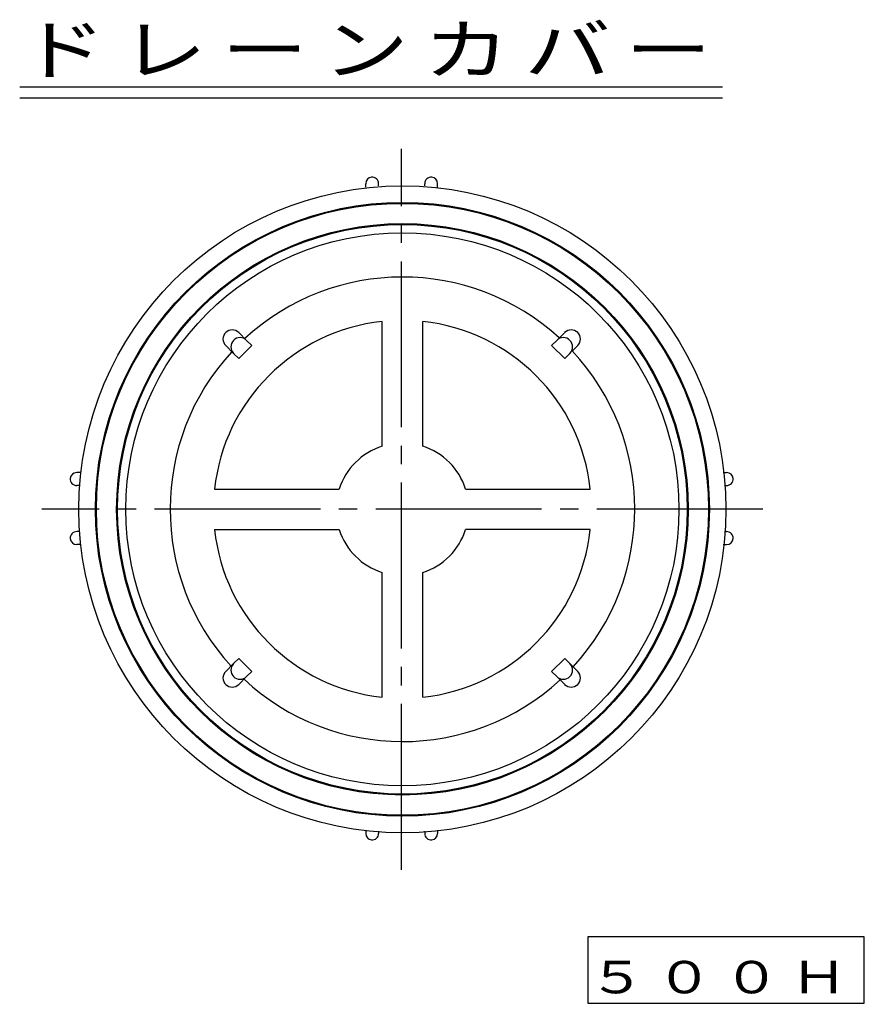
# Model space of a CAD drawing. Units: millimetres, scale not verified. Extents: x -1324 to 1416, y -421 to 874.
# Drawn here: x 899 to 1357, y 337 to 871 of the extents above; entities that cross this region are included whole.
import ezdxf

# ---------------------------------------------------------------- set-up
doc = ezdxf.new("R2010")
doc.units = ezdxf.units.MM
doc.header["$LTSCALE"] = 10
doc.linetypes.add('CHAIN2', pattern=[12, 9, -1, 1, -1])
doc.layers.add('0-0_1', color=7, linetype='Continuous')
doc.styles.add('ＭＳ ゴシック', font='')
doc.styles.get('ＭＳ ゴシック').set_extended_font_data('MS Gothic')

msp = doc.modelspace()

# ---------------------------------------------------------------- linework, layer by layer
at = {"layer": '0-0_1', "color": 2}
for p, q in [((1279.8, 834.47), (898.6, 834.47)), ((1279.8, 828.47), (898.6, 828.47))]:
    msp.add_line(p, q, dxfattribs=at)
at = {"layer": '0-0_1', "color": 2, "linetype": 'CHAIN2'}
for p, q in [((1105.63, 409.97), (1105.63, 800.97)), ((1301.7, 605.47), (910.7, 605.47))]:
    msp.add_line(p, q, dxfattribs=at)
at = {"layer": '0-0_1'}
for p, q in [((1086.29, 780.28), (1086.29, 782.14)), ((1093.29, 780.92), (1093.29, 782.14)), ((1118.29, 780.92), (1118.29, 782.14)), ((1125.29, 780.28), (1125.29, 782.14)), ((1095.2, 639.74), (1095.2, 707.37)), ((1117.2, 639.74), (1117.2, 707.37)), ((1017.42, 701.38), (1021.66, 697.13)), ((1194.2, 701.38), (1189.95, 697.13)), ((1014.59, 690.06), (1010.35, 694.31)), ((1201.27, 694.31), (1198.29, 691.33)), ((1017.42, 687.24), (1014.59, 690.06)), ((1197.03, 690.06), (1194.2, 687.24)), ((931.39, 625.38), (929.53, 625.38)), ((1280.2, 625.38), (1282.06, 625.38)), ((930.75, 618.38), (929.53, 618.38)), ((1004.3, 616.47), (1071.92, 616.47)), ((1140.48, 616.47), (1208.11, 616.47)), ((1280.84, 618.38), (1282.06, 618.38)), ((930.75, 593.38), (929.53, 593.38)), ((1004.3, 594.47), (1071.92, 594.47)), ((1208.11, 594.47), (1140.48, 594.47)), ((1280.84, 593.38), (1282.06, 593.38)), ((931.39, 586.38), (929.53, 586.38)), ((1280.2, 586.38), (1282.06, 586.38)), ((1095.2, 503.56), (1095.2, 571.19)), ((1117.2, 503.56), (1117.2, 571.19)), ((1010.35, 517.53), (1014.59, 521.77)), ((1201.27, 517.53), (1197.03, 521.77)), ((1017.42, 510.46), (1021.66, 514.7)), ((1194.2, 510.46), (1189.95, 514.7)), ((1086.29, 431.47), (1086.29, 429.61)), ((1093.29, 430.83), (1093.29, 429.61)), ((1118.29, 430.83), (1118.29, 429.61)), ((1125.29, 431.47), (1125.29, 429.61))]:
    msp.add_line(p, q, dxfattribs=at)
at = {"layer": '0-0_1', "color": 1}
for p, q in [((1206.73, 373.58), (1206.73, 337.47)), ((1356.73, 373.58), (1206.73, 373.58)), ((1356.73, 337.47), (1356.73, 373.58)), ((1206.73, 337.47), (1356.73, 337.47))]:
    msp.add_line(p, q, dxfattribs=at)
at = {"layer": '0-0_1'}
for points in [[(1021.66, 697.13), (1024.49, 694.31), (1017.42, 687.24)], [(1194.2, 687.24), (1187.13, 694.31), (1189.95, 697.13)], [(1014.59, 521.77), (1017.42, 524.6), (1024.49, 517.53), (1021.66, 514.7)], [(1189.95, 514.7), (1187.13, 517.53), (1194.2, 524.6), (1197.03, 521.77)]]:
    msp.add_lwpolyline(points, dxfattribs=at)
for radius in [175.5, 166.5, 154.5, 150]:
    msp.add_circle((1106.2, 605.47), radius, dxfattribs=at)
at = {"layer": '0-0_1', "color": 2}
for radius in [166, 155]:
    msp.add_circle((1106.2, 605.47), radius, dxfattribs=at)
at = {"layer": '0-0_1'}
for centre, radius, start, end in [((1089.79, 782.14), 3.5, 95.1864, 180), ((1089.79, 782.14), 3.5, 0, 95.1864), ((1121.79, 782.14), 3.5, 84.8136, 180), ((1121.79, 782.14), 3.5, 0, 84.8136), ((1106.2, 605.47), 126, 47.5465, 132.7074), ((1106.2, 605.47), 102.5, 96.1607, 173.8393), ((1106.2, 605.47), 102.5, 6.1607, 83.8393), ((1013.88, 697.84), 5, 135, 225), ((1013.88, 697.84), 5, 45, 135), ((1197.73, 697.84), 5, 45, 135), ((1197.73, 697.84), 5, 315, 45), ((1018.13, 693.6), 5, 135, 225), ((1018.13, 693.6), 5, 45, 135), ((1193.49, 693.6), 5, 45, 135), ((1193.49, 693.6), 5, 315, 45), ((1106.2, 605.47), 126, 137.2559, 222.4536), ((1106.2, 605.47), 126, 317.2926, 42.9979), ((1106.2, 605.47), 36, 107.7916, 162.2084), ((1106.2, 605.47), 36, 17.7916, 72.2084), ((929.53, 621.88), 3.5, 90, 174.8136), ((1282.06, 621.88), 3.5, 5.1864, 90), ((929.53, 621.88), 3.5, 174.8136, 270), ((1282.06, 621.88), 3.5, 270, 5.1864), ((929.53, 589.88), 3.5, 90, 185.1864), ((1106.2, 605.47), 102.5, 186.1607, 263.8393), ((1106.2, 605.47), 36, 197.7916, 252.2084), ((1106.2, 605.47), 36, 287.7916, 342.2084), ((1106.2, 605.47), 102.5, 276.1607, 353.8393), ((1282.06, 589.88), 3.5, 354.8136, 90), ((929.53, 589.88), 3.5, 185.1864, 270), ((1282.06, 589.88), 3.5, 270, 354.8136), ((1018.13, 518.24), 5, 135, 225), ((1193.49, 518.24), 5, 315, 45), ((1013.88, 513.99), 5, 135, 225), ((1018.13, 518.24), 5, 225, 315), ((1106.2, 605.47), 126, 227.0021, 312.7441), ((1193.49, 518.24), 5, 225, 315), ((1197.73, 513.99), 5, 315, 45), ((1013.88, 513.99), 5, 225, 315), ((1197.73, 513.99), 5, 225, 315), ((1089.79, 429.61), 3.5, 180, 264.8136), ((1089.79, 429.61), 3.5, 264.8136, 0), ((1121.79, 429.61), 3.5, 180, 275.1864), ((1121.79, 429.61), 3.5, 275.1864, 0)]:
    msp.add_arc(centre, radius, start, end, dxfattribs=at)

# ---------------------------------------------------------------- texts
at = {"layer": '0-0_1', "attachment_point": 7, "style": 'ＭＳ ゴシック'}
for s, insert, char_height in [('\\T1.17;\\W1.3;ドレーンカバー', (898.6, 840.08), 26.39), ('\\T1.17;\\W1.3;５００Ｈ', (1206.93, 342.6), 17.6)]:
    msp.add_mtext(s, dxfattribs=dict(at, insert=insert, char_height=char_height))

doc.saveas('drawing.dxf')
